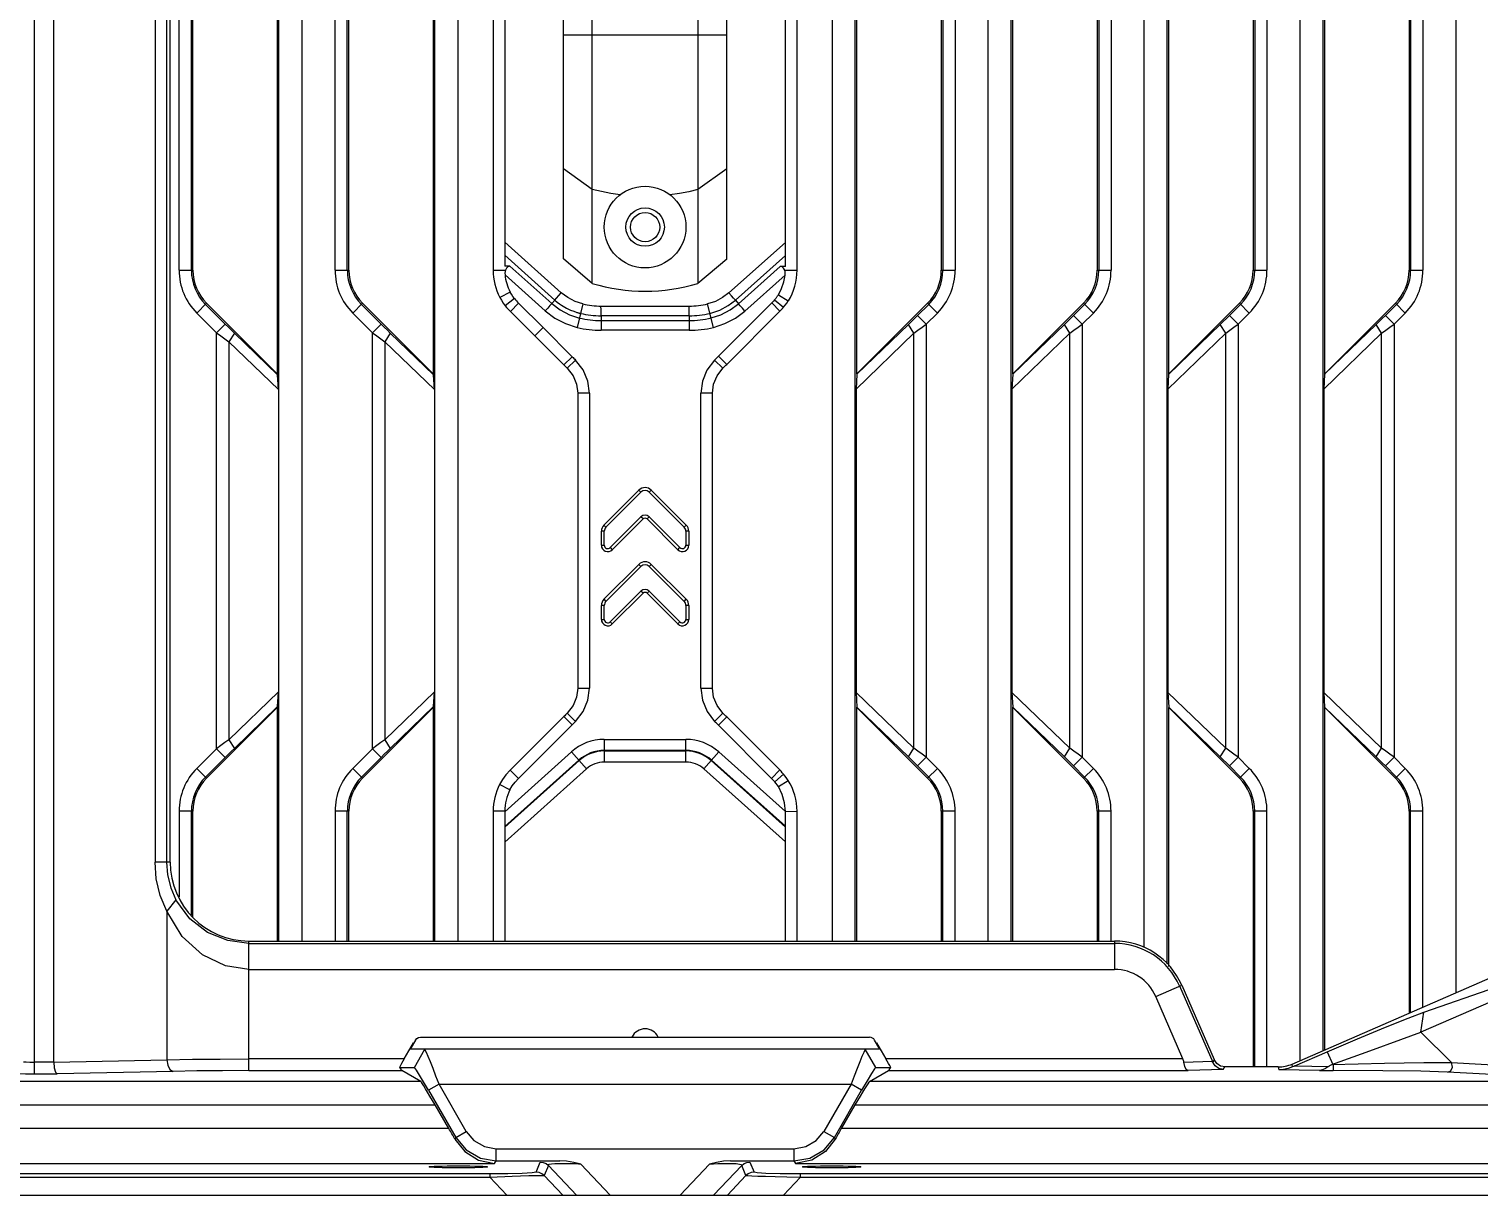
# Model space of a CAD drawing. Header units: millimetres. Extents: x -3132 to 28633, y 682 to 5849.
# Drawn here: x -669 to -544.7, y 1987.1 to 2087 of the extents above; entities that cross this region are included whole.
import ezdxf

# ---------------------------------------------------------------- set-up
doc = ezdxf.new("R2010")
doc.units = ezdxf.units.MM

msp = doc.modelspace()

# ---------------------------------------------------------------- linework, layer by layer
at = {"linetype": 'Continuous'}
for p, q in [((-668.537, 1997.445), (-668.537, 2425.883)), ((-666.87, 1998.444), (-666.87, 2425.883)), ((-645.571, 2008.837), (-645.571, 2232.144)), ((-632.201, 2008.837), (-632.201, 2232.144)), ((-647.568, 2008.837), (-647.568, 2231.239)), ((-634.198, 2008.837), (-634.198, 2231.239)), ((-600.14, 2209.814), (-600.14, 2008.837)), ((-598.147, 2008.837), (-598.147, 2207.821)), ((-586.77, 2196.444), (-586.77, 2008.837)), ((-584.777, 2008.837), (-584.777, 2194.451)), ((-573.4, 2183.074), (-573.4, 2008.275)), ((-571.407, 2006.867), (-571.407, 2181.081)), ((-560.03, 2169.704), (-560.03, 1998.576)), ((-558.037, 1999.442), (-558.037, 2167.711)), ((-647.71, 2166.644), (-647.71, 2057.472)), ((-634.34, 2166.644), (-634.34, 2057.472)), ((-598.002, 2057.466), (-598.002, 2166.654)), ((-584.632, 2057.466), (-584.632, 2166.654)), ((-571.262, 2057.466), (-571.262, 2166.654)), ((-557.892, 2057.466), (-557.892, 2166.654)), ((-620.706, 2065.232), (-620.706, 2158.884)), ((-611.64, 2158.896), (-611.64, 2065.22)), ((-656.124, 2066.355), (-656.124, 2157.761)), ((-655.071, 2066.355), (-655.071, 2157.761)), ((-654.936, 2066.355), (-654.936, 2157.761)), ((-642.754, 2066.355), (-642.754, 2157.761)), ((-641.701, 2066.355), (-641.701, 2157.761)), ((-641.566, 2066.355), (-641.566, 2157.761)), ((-629.201, 2157.761), (-629.201, 2066.355)), ((-628.199, 2157.682), (-628.199, 2066.701)), ((-604.14, 2066.68), (-604.14, 2157.705)), ((-603.141, 2066.355), (-603.141, 2157.751)), ((-590.775, 2157.761), (-590.775, 2066.355)), ((-590.64, 2157.761), (-590.64, 2066.355)), ((-589.587, 2157.761), (-589.587, 2066.355)), ((-577.405, 2157.761), (-577.405, 2066.355)), ((-577.27, 2157.761), (-577.27, 2066.355)), ((-576.217, 2157.761), (-576.217, 2066.355)), ((-564.035, 2157.761), (-564.035, 2066.355)), ((-563.9, 2157.761), (-563.9, 2066.355)), ((-562.847, 2157.761), (-562.847, 2066.355)), ((-550.665, 2157.761), (-550.665, 2066.355)), ((-550.53, 2157.761), (-550.53, 2066.355)), ((-549.477, 2157.761), (-549.477, 2066.355)), ((-623.17, 2067.323), (-623.17, 2156.792)), ((-609.17, 2067.313), (-609.17, 2156.803)), ((-546.66, 2156.334), (-546.66, 2004.389)), ((-658.191, 2152.058), (-658.191, 2015.593)), ((-657.2, 2152.058), (-657.2, 2015.593)), ((-656.891, 2015.593), (-656.891, 2152.058)), ((-623.17, 2086.532), (-609.17, 2086.532)), ((-620.706, 2073.283), (-623.17, 2075.059)), ((-609.17, 2075.05), (-611.64, 2073.273)), ((-623.357, 2064.419), (-628.198, 2068.762)), ((-623.906, 2063.794), (-628.196, 2067.643)), ((-604.14, 2068.739), (-608.977, 2064.413)), ((-604.14, 2067.623), (-608.428, 2063.788)), ((-656.124, 2066.355), (-654.936, 2066.355)), ((-642.754, 2066.355), (-641.566, 2066.355)), ((-629.201, 2066.355), (-628.151, 2066.355)), ((-627.756, 2066.701), (-628.198, 2066.7)), ((-627.756, 2066.701), (-624.18, 2063.493)), ((-620.706, 2065.232), (-623.17, 2067.323)), ((-609.17, 2067.313), (-611.64, 2065.22)), ((-608.155, 2063.487), (-604.586, 2066.68)), ((-604.14, 2066.68), (-604.586, 2066.68)), ((-604.197, 2066.355), (-603.141, 2066.355)), ((-590.775, 2066.355), (-589.587, 2066.355)), ((-577.405, 2066.355), (-576.217, 2066.355)), ((-564.035, 2066.355), (-562.847, 2066.355)), ((-550.665, 2066.355), (-549.477, 2066.355)), ((-628.182, 2065.966), (-624.73, 2062.869)), ((-607.606, 2062.862), (-604.163, 2065.941)), ((-627.739, 2064.49), (-628.627, 2064.029)), ((-627.372, 2063.921), (-628.158, 2063.302)), ((-604.739, 2064.253), (-603.889, 2063.728)), ((-653.765, 2063.526), (-654.605, 2062.686)), ((-654.605, 2062.686), (-652.917, 2060.999)), ((-652.172, 2061.744), (-653.86, 2063.431)), ((-647.71, 2057.472), (-653.765, 2063.526)), ((-640.395, 2063.526), (-641.235, 2062.686)), ((-641.235, 2062.686), (-639.547, 2060.999)), ((-638.802, 2061.744), (-640.49, 2063.431)), ((-634.34, 2057.472), (-640.395, 2063.526)), ((-627.023, 2063.533), (-627.713, 2062.808)), ((-627.713, 2062.808), (-625.626, 2060.74)), ((-624.92, 2061.448), (-627.023, 2063.533)), ((-623.906, 2063.794), (-624.18, 2063.493)), ((-621.507, 2063.464), (-622, 2061.453)), ((-621.778, 2062.674), (-621.705, 2062.655)), ((-619.952, 2063.289), (-612.388, 2063.289)), ((-610.315, 2061.456), (-610.811, 2063.466)), ((-605.317, 2063.552), (-609.872, 2058.996)), ((-609.165, 2058.288), (-604.615, 2062.838)), ((-608.428, 2063.788), (-608.155, 2063.487)), ((-605.317, 2063.552), (-604.615, 2062.838)), ((-605.062, 2063.828), (-604.296, 2063.184)), ((-591.946, 2063.526), (-598.002, 2057.466)), ((-591.851, 2063.431), (-592.801, 2062.481)), ((-592.056, 2061.736), (-591.106, 2062.686)), ((-591.106, 2062.686), (-591.946, 2063.526)), ((-578.576, 2063.526), (-584.632, 2057.466)), ((-578.481, 2063.431), (-579.431, 2062.481)), ((-578.686, 2061.736), (-577.736, 2062.686)), ((-577.736, 2062.686), (-578.576, 2063.526)), ((-565.206, 2063.526), (-571.262, 2057.466)), ((-565.111, 2063.431), (-566.061, 2062.481)), ((-565.316, 2061.736), (-564.366, 2062.686)), ((-564.366, 2062.686), (-565.206, 2063.526)), ((-551.836, 2063.526), (-557.892, 2057.466)), ((-551.741, 2063.431), (-552.691, 2062.481)), ((-551.946, 2061.736), (-550.996, 2062.686)), ((-550.996, 2062.686), (-551.836, 2063.526)), ((-652.917, 2060.999), (-652.172, 2061.744)), ((-639.547, 2060.999), (-638.802, 2061.744)), ((-624.92, 2061.448), (-625.626, 2060.74)), ((-622.423, 2058.945), (-624.92, 2061.448)), ((-619.945, 2062.457), (-619.946, 2062.051)), ((-619.946, 2062.051), (-612.395, 2062.051)), ((-612.396, 2062.457), (-619.945, 2062.457)), ((-612.396, 2062.457), (-612.395, 2062.051)), ((-593.588, 2061.708), (-598.015, 2057.434)), ((-593.125, 2060.963), (-593.588, 2061.708)), ((-592.801, 2062.481), (-592.056, 2061.736)), ((-592.056, 2061.736), (-592.056, 2024.593)), ((-580.218, 2061.708), (-584.645, 2057.434)), ((-579.755, 2060.963), (-580.218, 2061.708)), ((-579.431, 2062.481), (-578.686, 2061.736)), ((-578.686, 2061.736), (-578.686, 2024.593)), ((-566.848, 2061.708), (-571.275, 2057.434)), ((-566.385, 2060.963), (-566.848, 2061.708)), ((-566.061, 2062.481), (-565.316, 2061.736)), ((-565.316, 2061.736), (-565.316, 2024.593)), ((-553.478, 2061.708), (-557.905, 2057.434)), ((-553.015, 2060.963), (-553.478, 2061.708)), ((-552.691, 2062.481), (-551.946, 2061.736)), ((-551.946, 2061.736), (-551.946, 2024.593)), ((-652.917, 2025.33), (-652.917, 2060.999)), ((-651.386, 2060.971), (-651.848, 2060.225)), ((-651.848, 2060.225), (-647.607, 2056.13)), ((-651.848, 2060.225), (-651.848, 2026.103)), ((-647.675, 2057.388), (-651.386, 2060.971)), ((-639.547, 2025.33), (-639.547, 2060.999)), ((-638.016, 2060.971), (-638.478, 2060.225)), ((-638.478, 2060.225), (-634.237, 2056.13)), ((-638.478, 2060.225), (-638.478, 2026.103)), ((-634.305, 2057.388), (-638.016, 2060.971)), ((-625.626, 2060.74), (-623.13, 2058.238)), ((-612.402, 2061.219), (-619.94, 2061.219)), ((-598.086, 2056.172), (-593.125, 2060.963)), ((-593.125, 2025.366), (-593.125, 2060.963)), ((-584.716, 2056.172), (-579.755, 2060.963)), ((-579.755, 2025.366), (-579.755, 2060.963)), ((-571.346, 2056.172), (-566.385, 2060.963)), ((-566.385, 2025.366), (-566.385, 2060.963)), ((-557.976, 2056.172), (-553.015, 2060.963)), ((-553.015, 2025.366), (-553.015, 2060.963)), ((-622.423, 2058.945), (-623.13, 2058.238)), ((-609.872, 2058.996), (-609.165, 2058.288)), ((-622.135, 2058.659), (-622.843, 2057.953)), ((-610.213, 2058.657), (-609.505, 2057.951)), ((-647.71, 2057.472), (-647.675, 2057.388)), ((-647.607, 2056.13), (-647.675, 2057.388)), ((-634.34, 2057.472), (-634.305, 2057.388)), ((-634.237, 2056.13), (-634.305, 2057.388)), ((-598.018, 2057.436), (-598.086, 2056.172)), ((-584.648, 2057.436), (-584.716, 2056.172)), ((-571.278, 2057.436), (-571.346, 2056.172)), ((-557.908, 2057.436), (-557.976, 2056.172)), ((-647.607, 2056.13), (-647.607, 2030.199)), ((-634.237, 2056.13), (-634.237, 2030.199)), ((-620.947, 2055.816), (-621.947, 2055.816)), ((-621.947, 2055.816), (-621.947, 2030.512)), ((-620.947, 2055.816), (-620.947, 2030.512)), ((-610.396, 2055.817), (-611.396, 2055.817)), ((-611.396, 2030.513), (-611.396, 2055.817)), ((-610.396, 2030.512), (-610.396, 2055.816)), ((-598.086, 2056.172), (-598.086, 2030.156)), ((-584.716, 2056.172), (-584.716, 2030.156)), ((-571.346, 2056.172), (-571.346, 2030.156)), ((-557.976, 2056.172), (-557.976, 2030.156)), ((-616.701, 2047.502), (-619.701, 2044.502)), ((-619.524, 2044.326), (-616.524, 2047.326)), ((-616.524, 2047.326), (-616.701, 2047.502)), ((-615.64, 2047.502), (-615.817, 2047.326)), ((-615.817, 2047.326), (-612.817, 2044.326)), ((-612.64, 2044.502), (-615.64, 2047.502)), ((-616.524, 2045.204), (-619.158, 2042.57)), ((-616.347, 2045.028), (-616.524, 2045.204)), ((-615.817, 2045.204), (-615.994, 2045.028)), ((-613.183, 2042.57), (-615.817, 2045.204)), ((-619.67, 2043.972), (-619.92, 2043.972)), ((-619.92, 2042.782), (-619.92, 2043.972)), ((-619.701, 2044.502), (-619.524, 2044.326)), ((-619.67, 2042.782), (-619.67, 2043.972)), ((-618.982, 2042.393), (-616.347, 2045.028)), ((-615.994, 2045.028), (-613.359, 2042.393)), ((-612.817, 2044.326), (-612.64, 2044.502)), ((-612.42, 2043.972), (-612.67, 2043.972)), ((-612.67, 2043.972), (-612.67, 2042.782)), ((-612.42, 2043.972), (-612.42, 2042.782)), ((-619.92, 2042.782), (-619.67, 2042.782)), ((-612.67, 2042.782), (-612.42, 2042.782)), ((-619.158, 2042.57), (-618.982, 2042.393)), ((-613.359, 2042.393), (-613.183, 2042.57)), ((-616.701, 2041.138), (-619.701, 2038.138)), ((-619.524, 2037.962), (-616.524, 2040.962)), ((-616.524, 2040.962), (-616.701, 2041.138)), ((-615.64, 2041.138), (-615.817, 2040.962)), ((-615.817, 2040.962), (-612.817, 2037.962)), ((-612.64, 2038.138), (-615.64, 2041.138)), ((-619.701, 2038.138), (-619.524, 2037.962)), ((-616.524, 2038.84), (-619.158, 2036.206)), ((-618.982, 2036.029), (-616.347, 2038.664)), ((-616.347, 2038.664), (-616.524, 2038.84)), ((-615.817, 2038.84), (-615.994, 2038.664)), ((-615.994, 2038.664), (-613.359, 2036.029)), ((-613.183, 2036.206), (-615.817, 2038.84)), ((-612.817, 2037.962), (-612.64, 2038.138)), ((-619.67, 2037.608), (-619.92, 2037.608)), ((-619.92, 2036.418), (-619.92, 2037.608)), ((-619.67, 2036.418), (-619.67, 2037.608)), ((-612.42, 2037.608), (-612.67, 2037.608)), ((-612.67, 2037.608), (-612.67, 2036.418)), ((-612.42, 2037.608), (-612.42, 2036.418)), ((-619.92, 2036.418), (-619.67, 2036.418)), ((-619.158, 2036.206), (-618.982, 2036.029)), ((-613.359, 2036.029), (-613.183, 2036.206)), ((-612.67, 2036.418), (-612.42, 2036.418)), ((-621.947, 2030.512), (-620.947, 2030.512)), ((-611.396, 2030.513), (-610.396, 2030.513)), ((-647.607, 2030.199), (-651.848, 2026.103)), ((-647.675, 2028.941), (-647.607, 2030.199)), ((-634.237, 2030.199), (-638.478, 2026.103)), ((-634.305, 2028.941), (-634.237, 2030.199)), ((-593.125, 2025.366), (-598.086, 2030.156)), ((-598.086, 2030.156), (-598.017, 2028.888)), ((-579.755, 2025.366), (-584.716, 2030.156)), ((-584.716, 2030.156), (-584.647, 2028.888)), ((-566.385, 2025.366), (-571.346, 2030.156)), ((-571.346, 2030.156), (-571.277, 2028.888)), ((-553.015, 2025.366), (-557.976, 2030.156)), ((-557.976, 2030.156), (-557.907, 2028.888)), ((-653.765, 2022.802), (-647.71, 2028.857)), ((-651.386, 2025.358), (-647.675, 2028.941)), ((-647.71, 2028.857), (-647.675, 2028.941)), ((-647.71, 2028.857), (-647.71, 2008.837)), ((-640.395, 2022.802), (-634.34, 2028.857)), ((-638.016, 2025.358), (-634.305, 2028.941)), ((-634.34, 2028.857), (-634.305, 2028.941)), ((-634.34, 2028.857), (-634.34, 2008.837)), ((-623.142, 2028.079), (-627.735, 2023.498)), ((-622.436, 2027.371), (-623.142, 2028.079)), ((-622.13, 2027.675), (-622.838, 2028.381)), ((-610.208, 2027.667), (-609.5, 2028.374)), ((-609.174, 2028.049), (-609.881, 2027.342)), ((-604.631, 2023.506), (-609.174, 2028.049)), ((-598.012, 2028.892), (-593.588, 2024.621)), ((-598.001, 2028.867), (-591.946, 2022.802)), ((-598.001, 2008.837), (-598.001, 2028.867)), ((-584.642, 2028.892), (-580.218, 2024.621)), ((-584.631, 2028.867), (-578.576, 2022.802)), ((-584.631, 2008.837), (-584.631, 2028.867)), ((-571.272, 2028.892), (-566.848, 2024.621)), ((-571.261, 2028.867), (-565.206, 2022.802)), ((-571.261, 2006.656), (-571.261, 2028.867)), ((-557.902, 2028.892), (-553.478, 2024.621)), ((-557.891, 2028.867), (-551.836, 2022.802)), ((-557.891, 1999.505), (-557.891, 2028.867)), ((-627.034, 2022.785), (-622.436, 2027.371)), ((-609.881, 2027.342), (-605.327, 2022.788)), ((-652.917, 2025.33), (-654.605, 2023.642)), ((-652.172, 2024.585), (-652.917, 2025.33)), ((-651.848, 2026.103), (-651.386, 2025.358)), ((-639.547, 2025.33), (-641.235, 2023.642)), ((-638.802, 2024.585), (-639.547, 2025.33)), ((-638.478, 2026.103), (-638.016, 2025.358)), ((-619.672, 2026.126), (-612.663, 2026.126)), ((-619.672, 2026.126), (-619.672, 2024.185)), ((-612.663, 2024.185), (-612.663, 2026.126)), ((-593.588, 2024.621), (-593.125, 2025.366)), ((-580.218, 2024.621), (-579.755, 2025.366)), ((-566.848, 2024.621), (-566.385, 2025.366)), ((-553.478, 2024.621), (-553.015, 2025.366)), ((-653.86, 2022.897), (-652.172, 2024.585)), ((-640.49, 2022.897), (-638.802, 2024.585)), ((-622.49, 2025.047), (-628.201, 2019.924)), ((-621.857, 2024.341), (-628.201, 2018.649)), ((-628.201, 2018.59), (-621.827, 2024.308)), ((-621.194, 2023.602), (-622.49, 2025.047)), ((-612.663, 2025.178), (-619.672, 2025.178)), ((-619.672, 2025.134), (-612.663, 2025.134)), ((-612.663, 2024.185), (-619.672, 2024.185)), ((-609.849, 2025.051), (-611.143, 2023.604)), ((-610.511, 2024.311), (-604.14, 2018.613)), ((-604.14, 2018.673), (-610.481, 2024.344)), ((-604.14, 2019.954), (-609.849, 2025.051)), ((-592.056, 2024.593), (-592.801, 2023.848)), ((-591.106, 2023.642), (-592.056, 2024.593)), ((-578.686, 2024.593), (-579.431, 2023.848)), ((-577.736, 2023.642), (-578.686, 2024.593)), ((-565.316, 2024.593), (-566.061, 2023.848)), ((-564.366, 2023.642), (-565.316, 2024.593)), ((-551.946, 2024.593), (-552.691, 2023.848)), ((-550.996, 2023.642), (-551.946, 2024.593)), ((-654.605, 2023.642), (-653.765, 2022.802)), ((-641.235, 2023.642), (-640.395, 2022.802)), ((-628.201, 2017.315), (-621.194, 2023.602)), ((-627.034, 2022.785), (-627.735, 2023.498)), ((-611.143, 2023.604), (-604.14, 2017.34)), ((-605.327, 2022.788), (-604.631, 2023.506)), ((-605.06, 2022.5), (-604.294, 2023.142)), ((-591.851, 2022.897), (-592.801, 2023.848)), ((-591.946, 2022.802), (-591.106, 2023.642)), ((-578.481, 2022.897), (-579.431, 2023.848)), ((-578.576, 2022.802), (-577.736, 2023.642)), ((-565.111, 2022.897), (-566.061, 2023.848)), ((-565.206, 2022.802), (-564.366, 2023.642)), ((-551.741, 2022.897), (-552.691, 2023.848)), ((-551.836, 2022.802), (-550.996, 2023.642)), ((-627.754, 2021.812), (-628.645, 2022.264)), ((-604.738, 2022.074), (-603.893, 2022.609)), ((-654.936, 2019.974), (-656.124, 2019.974)), ((-656.124, 2019.974), (-656.124, 2012.624)), ((-655.071, 2011.052), (-655.071, 2019.974)), ((-654.936, 2010.852), (-654.936, 2019.974)), ((-641.566, 2019.974), (-642.754, 2019.974)), ((-642.754, 2019.974), (-642.754, 2008.837)), ((-641.701, 2008.837), (-641.701, 2019.974)), ((-641.566, 2008.837), (-641.566, 2019.974)), ((-628.201, 2019.974), (-629.201, 2019.974)), ((-629.201, 2019.974), (-629.201, 2008.837)), ((-628.201, 2019.974), (-628.201, 2008.837)), ((-604.14, 2019.954), (-603.141, 2019.964)), ((-604.14, 2008.837), (-604.14, 2019.954)), ((-603.141, 2008.837), (-603.141, 2019.96)), ((-589.587, 2019.974), (-590.775, 2019.974)), ((-590.775, 2019.974), (-590.775, 2008.837)), ((-590.64, 2008.837), (-590.64, 2019.974)), ((-589.587, 2008.837), (-589.587, 2019.974)), ((-576.217, 2019.974), (-577.405, 2019.974)), ((-577.405, 2019.974), (-577.405, 2008.837)), ((-577.27, 2008.837), (-577.27, 2019.974)), ((-576.217, 2008.837), (-576.217, 2019.974)), ((-562.847, 2019.974), (-564.035, 2019.974)), ((-564.035, 2019.974), (-564.035, 1998.037)), ((-563.9, 1998.037), (-563.9, 2019.974)), ((-562.847, 1998.037), (-562.847, 2019.974)), ((-549.477, 2019.974), (-550.665, 2019.974)), ((-550.665, 2019.974), (-550.665, 2002.648)), ((-550.53, 2002.706), (-550.53, 2019.974)), ((-549.477, 2003.164), (-549.477, 2019.974)), ((-656.891, 2015.593), (-658.191, 2015.593)), ((-656.393, 2012.365), (-657.17, 2011.384)), ((-657.17, 2011.384), (-657.17, 1998.659)), ((-650.135, 2008.837), (-575.92, 2008.837)), ((-650.135, 1997.724), (-650.135, 2008.837)), ((-650.135, 2008.636), (-575.92, 2008.636)), ((-575.92, 2008.837), (-575.92, 2006.405)), ((-650.135, 2006.405), (-575.92, 2006.405)), ((-560.696, 1998.286), (-543.508, 2005.759)), ((-572.392, 2004.092), (-570.161, 2005.062)), ((-570.346, 2004.981), (-567.5, 1998.437)), ((-570.161, 2005.062), (-567.39, 1998.689)), ((-540.792, 2004.885), (-549.658, 2001.03)), ((-549.389, 2002.735), (-543.136, 2004.903)), ((-570.058, 1998.723), (-572.392, 2004.092)), ((-549.658, 2001.03), (-549.389, 2002.735)), ((-635.589, 2000.558), (-635.419, 2000.588)), ((-635.419, 2000.588), (-596.922, 2000.588)), ((-547.037, 1998.409), (-549.658, 2001.03)), ((-636.825, 1998.723), (-636.019, 2000.117)), ((-635.85, 2000.339), (-636.302, 1999.558)), ((-596.039, 1999.558), (-636.302, 1999.558)), ((-635.948, 1998.005), (-635.052, 1999.558)), ((-596.393, 1998.005), (-597.289, 1999.558)), ((-596.039, 1999.558), (-596.491, 2000.339)), ((-596.322, 2000.117), (-595.516, 1998.723)), ((-560.466, 1998.126), (-557.676, 1999.339)), ((-557.676, 1999.339), (-557.208, 1998.263)), ((-666.87, 1998.444), (-668.537, 1998.444)), ((-666.87, 1998.449), (-657.17, 1998.659)), ((-636.825, 1998.723), (-650.135, 1998.723)), ((-637.228, 1998.005), (-635.948, 1998.005)), ((-596.393, 1998.005), (-595.113, 1998.005)), ((-570.058, 1998.723), (-595.516, 1998.723)), ((-569.981, 1998.45), (-567.541, 1998.53)), ((-567.368, 1998.638), (-567.5, 1998.437)), ((-566.593, 1997.822), (-566.452, 1998.037)), ((-561.892, 1998.037), (-566.452, 1998.037)), ((-561.892, 1998.037), (-561.841, 1997.791)), ((-560.647, 1998.047), (-560.696, 1998.286)), ((-560.466, 1998.126), (-557.552, 1998.084)), ((-557.186, 1998.274), (-557.186, 1997.741)), ((-547.037, 1998.409), (-531.486, 1997.6)), ((-635.399, 1996.777), (-846.942, 1996.777)), ((-668.537, 1997.445), (-666.586, 1997.445)), ((-656.644, 1997.659), (-666.586, 1997.445)), ((-650.135, 1997.724), (-637.039, 1997.724)), ((-635.399, 1996.777), (-637.039, 1997.724)), ((-596.942, 1996.777), (-595.302, 1997.724)), ((-531.808, 1996.777), (-596.942, 1996.777)), ((-595.302, 1997.724), (-569.606, 1997.724)), ((-566.593, 1997.822), (-569.606, 1997.724)), ((-558.357, 1997.741), (-561.841, 1997.791)), ((-558.357, 1997.741), (-557.186, 1997.741)), ((-531.808, 1996.777), (-547.359, 1997.586)), ((-633.838, 1996.558), (-634.735, 1996.04)), ((-634.735, 1996.04), (-632.397, 1991.992)), ((-633.838, 1996.558), (-598.503, 1996.558)), ((-631.501, 1992.509), (-633.838, 1996.558)), ((-598.503, 1996.558), (-600.84, 1992.509)), ((-599.944, 1991.992), (-597.606, 1996.04)), ((-597.606, 1996.04), (-598.503, 1996.558)), ((-848.173, 1994.779), (-634.168, 1994.779)), ((-632.996, 1992.75), (-634.168, 1994.779)), ((-598.173, 1994.779), (-599.345, 1992.75)), ((-598.173, 1994.779), (-530.975, 1994.779)), ((-632.996, 1992.75), (-849.345, 1992.75)), ((-632.397, 1991.992), (-632.481, 1991.847)), ((-632.397, 1991.992), (-631.501, 1992.509)), ((-600.84, 1992.509), (-599.944, 1991.992)), ((-599.86, 1991.847), (-599.944, 1991.992)), ((-528.946, 1992.75), (-599.345, 1992.75)), ((-628.935, 1991.028), (-603.406, 1991.028)), ((-628.935, 1989.993), (-628.935, 1991.028)), ((-603.406, 1991.028), (-603.406, 1989.993)), ((-853.267, 1989.752), (-629.074, 1989.752)), ((-629.074, 1989.752), (-628.935, 1989.993)), ((-628.935, 1989.993), (-623.487, 1989.993)), ((-625.52, 1989.013), (-625.159, 1989.885)), ((-624.452, 1989.593), (-624.814, 1988.72)), ((-622.038, 1987.058), (-624.452, 1989.593)), ((-621.684, 1989.702), (-619.166, 1987.058)), ((-613.175, 1987.058), (-610.657, 1989.702)), ((-607.889, 1989.593), (-610.303, 1987.058)), ((-608.854, 1989.993), (-603.406, 1989.993)), ((-607.527, 1988.72), (-607.889, 1989.593)), ((-607.182, 1989.885), (-606.821, 1989.013)), ((-603.406, 1989.993), (-603.267, 1989.752)), ((-603.267, 1989.752), (-528.946, 1989.752)), ((-629.482, 1988.872), (-852.859, 1988.872)), ((-852.859, 1988.579), (-629.482, 1988.579)), ((-629.482, 1988.872), (-629.482, 1988.579)), ((-628.036, 1987.058), (-629.482, 1988.579)), ((-624.814, 1988.72), (-623.233, 1987.058)), ((-609.107, 1987.058), (-607.527, 1988.72)), ((-602.859, 1988.579), (-604.305, 1987.058)), ((-518.937, 1988.872), (-602.859, 1988.872)), ((-602.859, 1988.579), (-602.859, 1988.872)), ((-602.859, 1988.579), (-518.899, 1988.579)), ((-991.17, 1987.058), (-491.17, 1987.058))]:
    msp.add_line(p, q, dxfattribs=at)
for points in [[(-618.299, 2072.836), (-619.108, 2072.95), (-619.912, 2073.099), (-620.706, 2073.283)], [(-611.64, 2073.273), (-612.431, 2073.091), (-613.231, 2072.944), (-614.037, 2072.833)], [(-628.151, 2066.355), (-628.178, 2066.237), (-628.188, 2066.107), (-628.182, 2065.966)], [(-627.757, 2066.701), (-627.929, 2066.66), (-628.062, 2066.541), (-628.151, 2066.355)], [(-604.197, 2066.355), (-604.291, 2066.535), (-604.424, 2066.644), (-604.586, 2066.68)], [(-604.163, 2065.941), (-604.156, 2066.092), (-604.168, 2066.23), (-604.198, 2066.355)], [(-604.74, 2064.254), (-604.463, 2064.785), (-604.27, 2065.352), (-604.163, 2065.941)], [(-628.627, 2064.029), (-628.49, 2063.783), (-628.334, 2063.541), (-628.158, 2063.302)], [(-627.372, 2063.921), (-627.511, 2064.108), (-627.633, 2064.298), (-627.739, 2064.49)], [(-623.906, 2063.794), (-623.76, 2063.962), (-623.57, 2064.178), (-623.357, 2064.419)], [(-621.507, 2063.464), (-622.175, 2063.686), (-622.797, 2064.008), (-623.357, 2064.419)], [(-608.977, 2064.413), (-609.528, 2064.009), (-610.145, 2063.689), (-610.811, 2063.466)], [(-608.428, 2063.788), (-608.576, 2063.954), (-608.766, 2064.17), (-608.977, 2064.413)], [(-605.062, 2063.828), (-605.014, 2063.885), (-604.97, 2063.938), (-604.931, 2063.988), (-604.895, 2064.034), (-604.862, 2064.078), (-604.833, 2064.118), (-604.806, 2064.156), (-604.783, 2064.191), (-604.761, 2064.224), (-604.74, 2064.254)], [(-624.18, 2063.493), (-624.326, 2063.325), (-624.517, 2063.11), (-624.73, 2062.869)], [(-624.73, 2062.869), (-623.901, 2062.256), (-622.984, 2061.78), (-622, 2061.453)], [(-624.179, 2063.493), (-623.455, 2062.958), (-622.654, 2062.544), (-621.802, 2062.261)], [(-623.906, 2063.794), (-623.696, 2063.629), (-623.511, 2063.486), (-623.341, 2063.366), (-623.183, 2063.267), (-623.038, 2063.183), (-622.904, 2063.111), (-622.781, 2063.049), (-622.667, 2062.994), (-622.562, 2062.947), (-622.466, 2062.905), (-622.376, 2062.869), (-622.294, 2062.837), (-622.217, 2062.809), (-622.146, 2062.785), (-622.081, 2062.763), (-622.02, 2062.743), (-621.964, 2062.726), (-621.912, 2062.711), (-621.864, 2062.697), (-621.82, 2062.685), (-621.778, 2062.674)], [(-619.945, 2062.457), (-619.945, 2062.68), (-619.948, 2062.968), (-619.952, 2063.289)], [(-612.396, 2062.457), (-612.393, 2062.68), (-612.39, 2062.967), (-612.388, 2063.289)], [(-610.612, 2062.658), (-609.762, 2062.948), (-609.036, 2063.336), (-608.428, 2063.788)], [(-610.514, 2062.264), (-609.673, 2062.544), (-608.882, 2062.952), (-608.155, 2063.487)], [(-610.315, 2061.456), (-609.337, 2061.783), (-608.427, 2062.255), (-607.606, 2062.862)], [(-607.606, 2062.862), (-607.818, 2063.104), (-608.008, 2063.32), (-608.155, 2063.487)], [(-605.062, 2063.828), (-605.145, 2063.732), (-605.23, 2063.639), (-605.317, 2063.552)], [(-604.615, 2062.838), (-604.507, 2062.949), (-604.4, 2063.064), (-604.296, 2063.184)], [(-604.296, 2063.184), (-604.149, 2063.365), (-604.013, 2063.546), (-603.889, 2063.728)], [(-651.386, 2060.971), (-651.64, 2061.217), (-651.902, 2061.475), (-652.172, 2061.744)], [(-638.016, 2060.971), (-638.27, 2061.217), (-638.532, 2061.475), (-638.802, 2061.744)], [(-619.946, 2062.051), (-619.946, 2061.828), (-619.94, 2061.219)], [(-612.395, 2062.051), (-612.398, 2061.828), (-612.4, 2061.54), (-612.402, 2061.219)], [(-592.801, 2062.481), (-593.071, 2062.213), (-593.334, 2061.955), (-593.588, 2061.708)], [(-593.125, 2060.963), (-592.775, 2061.213), (-592.419, 2061.471), (-592.056, 2061.736)], [(-579.431, 2062.481), (-579.701, 2062.213), (-579.964, 2061.955), (-580.218, 2061.708)], [(-579.755, 2060.963), (-579.405, 2061.213), (-579.049, 2061.471), (-578.686, 2061.736)], [(-566.061, 2062.481), (-566.331, 2062.213), (-566.594, 2061.955), (-566.848, 2061.708)], [(-566.385, 2060.963), (-566.035, 2061.213), (-565.679, 2061.471), (-565.316, 2061.736)], [(-552.691, 2062.481), (-552.961, 2062.213), (-553.224, 2061.955), (-553.478, 2061.708)], [(-553.015, 2060.963), (-552.665, 2061.213), (-552.309, 2061.471), (-551.946, 2061.736)], [(-652.917, 2060.999), (-652.555, 2060.733), (-652.198, 2060.475), (-651.848, 2060.225)], [(-639.547, 2060.999), (-639.185, 2060.733), (-638.828, 2060.475), (-638.478, 2060.225)], [(-622.843, 2057.953), (-622.348, 2057.304), (-622.048, 2056.579), (-621.947, 2055.816)], [(-620.947, 2055.816), (-621.082, 2056.838), (-621.482, 2057.804), (-622.135, 2058.659)], [(-610.213, 2058.657), (-610.864, 2057.801), (-611.261, 2056.836), (-611.396, 2055.816)], [(-610.396, 2055.816), (-610.295, 2056.579), (-609.997, 2057.303), (-609.505, 2057.951)], [(-598.001, 2057.466), (-598.006, 2057.457), (-598.012, 2057.446), (-598.018, 2057.436)], [(-584.631, 2057.466), (-584.636, 2057.457), (-584.642, 2057.446), (-584.648, 2057.436)], [(-571.261, 2057.466), (-571.266, 2057.457), (-571.272, 2057.446), (-571.278, 2057.436)], [(-557.891, 2057.466), (-557.896, 2057.457), (-557.902, 2057.446), (-557.908, 2057.436)], [(-621.947, 2030.512), (-622.048, 2029.751), (-622.346, 2029.027), (-622.838, 2028.381)], [(-622.13, 2027.675), (-621.479, 2028.529), (-621.082, 2029.493), (-620.947, 2030.512)], [(-611.396, 2030.513), (-611.261, 2029.49), (-610.862, 2028.524), (-610.208, 2027.667)], [(-609.5, 2028.374), (-609.995, 2029.023), (-610.295, 2029.749), (-610.396, 2030.512)], [(-598.006, 2028.863), (-598.009, 2028.873), (-598.01, 2028.882), (-598.012, 2028.892)], [(-584.636, 2028.863), (-584.639, 2028.873), (-584.64, 2028.882), (-584.642, 2028.892)], [(-557.896, 2028.863), (-557.899, 2028.873), (-557.9, 2028.882), (-557.902, 2028.892)], [(-651.848, 2026.103), (-652.198, 2025.853), (-652.555, 2025.595), (-652.917, 2025.33)], [(-652.172, 2024.585), (-651.902, 2024.854), (-651.64, 2025.111), (-651.386, 2025.358)], [(-638.478, 2026.103), (-638.828, 2025.853), (-639.185, 2025.595), (-639.547, 2025.33)], [(-638.802, 2024.585), (-638.532, 2024.854), (-638.27, 2025.111), (-638.016, 2025.358)], [(-592.056, 2024.593), (-592.419, 2024.858), (-592.775, 2025.116), (-593.125, 2025.366)], [(-578.686, 2024.593), (-579.049, 2024.858), (-579.405, 2025.116), (-579.755, 2025.366)], [(-565.316, 2024.593), (-565.679, 2024.858), (-566.035, 2025.116), (-566.385, 2025.366)], [(-551.946, 2024.593), (-552.309, 2024.858), (-552.665, 2025.116), (-553.015, 2025.366)], [(-593.588, 2024.621), (-593.334, 2024.374), (-593.071, 2024.116), (-592.801, 2023.848)], [(-580.218, 2024.621), (-579.964, 2024.374), (-579.701, 2024.116), (-579.431, 2023.848)], [(-566.848, 2024.621), (-566.594, 2024.374), (-566.331, 2024.116), (-566.061, 2023.848)], [(-553.478, 2024.621), (-553.224, 2024.374), (-552.961, 2024.116), (-552.691, 2023.848)], [(-627.735, 2023.498), (-628.1, 2023.1), (-628.404, 2022.684), (-628.646, 2022.263)], [(-604.294, 2023.142), (-604.405, 2023.27), (-604.517, 2023.391), (-604.631, 2023.506)], [(-603.893, 2022.609), (-604.016, 2022.788), (-604.149, 2022.964), (-604.294, 2023.142)], [(-627.754, 2021.812), (-627.563, 2022.144), (-627.323, 2022.471), (-627.034, 2022.785)], [(-605.327, 2022.788), (-605.237, 2022.697), (-605.148, 2022.601), (-605.06, 2022.5)], [(-604.739, 2022.074), (-604.838, 2022.218), (-604.942, 2022.356), (-605.06, 2022.5)], [(-604.14, 2019.954), (-604.207, 2020.696), (-604.407, 2021.408), (-604.739, 2022.074)], [(-657.17, 2011.384), (-657.739, 2012.747), (-658.078, 2014.159), (-658.191, 2015.593)], [(-657.2, 2015.593), (-657.113, 2014.504), (-656.843, 2013.41), (-656.393, 2012.365)], [(-650.135, 2008.636), (-651.943, 2008.868), (-653.685, 2009.58), (-655.203, 2010.748), (-656.393, 2012.365)], [(-650.135, 2006.405), (-652.149, 2006.714), (-654.127, 2007.661), (-655.852, 2009.232), (-657.17, 2011.384)], [(-557.676, 1999.339), (-555.078, 2000.455), (-552.697, 2001.447), (-550.749, 2002.227), (-549.389, 2002.735)], [(-635.85, 2000.339), (-635.74, 2000.471), (-635.589, 2000.558)], [(-557.275, 1998.237), (-554.023, 1999.424), (-551.38, 2000.396), (-549.658, 2001.03)], [(-633.838, 1996.558), (-634.109, 1997.249), (-634.355, 1997.9), (-634.575, 1998.474), (-634.767, 1998.944), (-634.918, 1999.286), (-635.017, 1999.492), (-635.052, 1999.558)], [(-597.289, 1999.558), (-597.324, 1999.492), (-597.422, 1999.288), (-597.573, 1998.946), (-597.764, 1998.477), (-597.985, 1997.901), (-598.231, 1997.251), (-598.503, 1996.558)], [(-669.454, 1998.486), (-669.235, 1998.464), (-668.914, 1998.449), (-668.537, 1998.444)], [(-666.87, 1998.449), (-666.83, 1997.96), (-666.728, 1997.594), (-666.586, 1997.445)], [(-657.17, 1998.659), (-654.963, 1998.694), (-652.591, 1998.716), (-650.135, 1998.723)], [(-657.17, 1998.659), (-657.098, 1998.178), (-656.91, 1997.811), (-656.644, 1997.659)], [(-634.735, 1996.04), (-635.336, 1997.062), (-635.775, 1997.77), (-635.948, 1998.005)], [(-596.393, 1998.005), (-596.497, 1997.874), (-596.755, 1997.471), (-597.138, 1996.839), (-597.606, 1996.04)], [(-569.606, 1997.724), (-569.769, 1997.829), (-569.902, 1998.089), (-569.981, 1998.45)], [(-566.593, 1997.822), (-566.973, 1997.905), (-567.291, 1998.123), (-567.541, 1998.53)], [(-566.396, 1998.037), (-566.833, 1998.113), (-567.16, 1998.331), (-567.39, 1998.689)], [(-560.647, 1998.047), (-561.021, 1997.911), (-561.422, 1997.824), (-561.841, 1997.791)], [(-557.576, 1998.069), (-557.831, 1997.909), (-558.098, 1997.787), (-558.357, 1997.741)], [(-557.208, 1998.263), (-557.374, 1998.187), (-557.48, 1998.13), (-557.552, 1998.084)], [(-557.275, 1998.237), (-552.771, 1998.36), (-549.388, 1998.414), (-547.037, 1998.409)], [(-547.359, 1997.586), (-547.091, 1997.711), (-546.947, 1998.034), (-547.037, 1998.409)], [(-670.37, 1997.487), (-669.936, 1997.465), (-669.289, 1997.45), (-668.537, 1997.445)], [(-650.135, 1997.724), (-652.407, 1997.717), (-654.602, 1997.695), (-656.644, 1997.659)], [(-547.359, 1997.586), (-549.656, 1997.665), (-552.921, 1997.719), (-557.186, 1997.741)], [(-632.481, 1991.847), (-631.624, 1990.783), (-630.457, 1990.05), (-629.074, 1989.752)], [(-632.397, 1991.992), (-631.519, 1990.941), (-630.286, 1990.228), (-628.935, 1989.993)], [(-631.501, 1992.509), (-630.841, 1991.723), (-629.946, 1991.206), (-628.935, 1991.028)], [(-603.406, 1991.028), (-602.395, 1991.206), (-601.5, 1991.723), (-600.84, 1992.509)], [(-603.406, 1989.993), (-602.057, 1990.228), (-600.823, 1990.94), (-599.944, 1991.992)], [(-599.86, 1991.847), (-600.715, 1990.785), (-601.882, 1990.05), (-603.267, 1989.752)], [(-625.159, 1989.885), (-624.901, 1989.852), (-624.661, 1989.752), (-624.452, 1989.593)], [(-624.452, 1989.592), (-624.474, 1989.66), (-624.388, 1989.693), (-624.198, 1989.721), (-623.923, 1989.752), (-623.565, 1989.765), (-623.106, 1989.761), (-622.599, 1989.76), (-622.105, 1989.75), (-621.684, 1989.702)], [(-621.684, 1989.702), (-622.292, 1989.856), (-622.897, 1989.958), (-623.487, 1989.993)], [(-608.854, 1989.993), (-609.444, 1989.958), (-610.049, 1989.856), (-610.657, 1989.702)], [(-610.657, 1989.702), (-609.944, 1989.758), (-609.304, 1989.76), (-608.764, 1989.765), (-608.361, 1989.748), (-608.084, 1989.711), (-607.902, 1989.681), (-607.888, 1989.594)], [(-607.889, 1989.593), (-607.683, 1989.751), (-607.442, 1989.851), (-607.182, 1989.885)], [(-625.52, 1989.013), (-625.851, 1988.95), (-626.705, 1988.906), (-627.935, 1988.88), (-629.482, 1988.872)], [(-629.482, 1988.579), (-627.559, 1988.669), (-626.133, 1988.721), (-625.218, 1988.738), (-624.814, 1988.72)], [(-624.814, 1988.72), (-625.02, 1988.878), (-625.26, 1988.978), (-625.52, 1989.013)], [(-606.821, 1989.013), (-607.078, 1988.979), (-607.319, 1988.88), (-607.527, 1988.72)], [(-607.527, 1988.72), (-607.349, 1988.726), (-607.009, 1988.707), (-606.517, 1988.68), (-605.857, 1988.659), (-605.018, 1988.647), (-604.021, 1988.625), (-602.859, 1988.579)], [(-602.859, 1988.872), (-604.578, 1988.882), (-605.819, 1988.912), (-606.556, 1988.957), (-606.821, 1989.013)]]:
    msp.add_lwpolyline(points, dxfattribs=at)
for radius in [3.5, 1.65, 1.25]:
    msp.add_circle((-616.17, 2070.058), radius, dxfattribs=at)
for centre, radius, start, end in [((-650.936, 2066.355), 5.188, 180.00001, 225), ((-650.936, 2066.355), 4.134, 180, 225), ((-650.936, 2066.355), 4, 180.00001, 225), ((-637.566, 2066.355), 5.188, 180.00001, 225), ((-637.566, 2066.355), 4.134, 180, 225), ((-637.566, 2066.355), 4, 180.00001, 225), ((-624.201, 2066.355), 5, 180.00002, 207.71825), ((-608.14, 2066.355), 4.998, 328.28646, 0.00762), ((-594.775, 2066.355), 4, 314.99932, 0), ((-594.775, 2066.355), 4.134, 315, 0), ((-594.775, 2066.355), 5.188, 315, 360), ((-581.405, 2066.355), 4, 314.99932, 0), ((-581.405, 2066.355), 4.134, 315, 0), ((-581.405, 2066.355), 5.188, 315, 360), ((-568.035, 2066.355), 4, 314.99932, 0), ((-568.035, 2066.355), 4.134, 315, 0), ((-568.035, 2066.355), 5.188, 315, 360), ((-554.665, 2066.355), 4, 314.99932, 0), ((-554.665, 2066.355), 4.134, 315, 0), ((-554.665, 2066.355), 5.188, 315, 360), ((-624.201, 2066.355), 4, 185.58183, 207.78568), ((-624.286, 2066.348), 3.926, 218.18979, 225.81563), ((-624.286, 2066.348), 4.926, 218.19037, 225.93408), ((-620.056, 2069.393), 6.937, 256.2454, 270.91771), ((-620.056, 2069.393), 6.105, 256.24513, 270.96986), ((-612.276, 2069.399), 6.943, 269.00943, 283.87321), ((-612.276, 2069.399), 6.111, 268.95345, 283.87387), ((-620.056, 2069.393), 8.175, 256.24562, 270.81432), ((-620.056, 2069.393), 7.343, 256.2454, 270.85433), ((-612.276, 2069.399), 8.181, 269.12028, 283.87341), ((-612.276, 2069.399), 7.349, 269.0774, 283.87321), ((-566.837, 2114.677), 78.714, 225.07549, 225.37047), ((-665.666, 2114.786), 78.902, 314.65299, 315.00212), ((-566.837, 2114.677), 79.714, 225.07472, 225.36551), ((-665.666, 2114.786), 79.902, 314.65883, 315.00212), ((-616.17, 2046.972), 0.75, 45.00003, 134.99998), ((-616.17, 2046.972), 0.5, 45.00005, 134.99998), ((-616.17, 2044.851), 0.5, 44.99999, 134.99998), ((-619.17, 2043.972), 0.75, 135, 179.99994), ((-619.17, 2043.972), 0.5, 135, 179.99995), ((-616.17, 2044.851), 0.25, 44.99997, 134.99998), ((-613.17, 2043.972), 0.5, 0, 44.99999), ((-613.17, 2043.972), 0.75, 0, 44.99999), ((-619.37, 2042.782), 0.55, 180.00004, 315), ((-619.37, 2042.782), 0.3, 180.00002, 315), ((-612.97, 2042.782), 0.55, 225.00013, 0), ((-612.97, 2042.782), 0.3, 225.00005, 0), ((-616.17, 2040.608), 0.75, 45.00003, 134.99998), ((-616.17, 2040.608), 0.5, 45.00005, 134.99998), ((-616.17, 2038.487), 0.5, 44.99999, 134.99998), ((-619.17, 2037.608), 0.75, 135, 179.99994), ((-619.17, 2037.608), 0.5, 135, 179.99995), ((-616.17, 2038.487), 0.25, 44.99997, 134.99998), ((-613.17, 2037.608), 0.5, 0, 44.99999), ((-613.17, 2037.608), 0.75, 0, 44.99999), ((-619.37, 2036.418), 0.55, 180.00004, 315), ((-619.37, 2036.418), 0.3, 180.00002, 315), ((-612.97, 2036.418), 0.55, 225.00013, 0), ((-612.97, 2036.418), 0.3, 225.00005, 0), ((-566.873, 1971.663), 79.68, 134.61732, 134.92528), ((-665.69, 1971.535), 79.925, 44.99933, 45.3289), ((-566.873, 1971.663), 78.68, 134.61137, 134.92528), ((-665.69, 1971.535), 78.925, 44.99933, 45.33387), ((-619.672, 2021.906), 4.221, 90, 131.89966), ((-612.663, 2021.906), 4.221, 48.18708, 90), ((-619.672, 2021.906), 3.272, 90, 131.89966), ((-619.672, 2021.906), 3.228, 90, 131.89966), ((-619.672, 2021.906), 2.279, 90, 131.89966), ((-612.663, 2021.906), 3.272, 48.18708, 90), ((-612.663, 2021.906), 3.228, 48.18708, 90), ((-612.663, 2021.906), 2.279, 48.18708, 90), ((-650.936, 2019.974), 5.188, 135, 180), ((-650.936, 2019.974), 4.134, 135, 180), ((-650.936, 2019.974), 4, 135, 180), ((-637.566, 2019.974), 5.188, 135, 180), ((-637.566, 2019.974), 4.134, 135, 180), ((-637.566, 2019.974), 4, 135, 180), ((-594.775, 2019.974), 4, 0, 45.00069), ((-594.775, 2019.974), 4.134, 0.00001, 44.99999), ((-594.775, 2019.974), 5.188, 0.00001, 44.99999), ((-581.405, 2019.974), 4, 0, 45.00069), ((-581.405, 2019.974), 4.134, 0.00001, 44.99999), ((-581.405, 2019.974), 5.188, 0.00001, 44.99999), ((-568.035, 2019.974), 4, 0, 45.00069), ((-568.035, 2019.974), 4.134, 0.00001, 44.99999), ((-568.035, 2019.974), 5.188, 0.00001, 44.99999), ((-554.665, 2019.974), 4, 0, 45.00069), ((-554.665, 2019.974), 4.134, 0.00001, 44.99999), ((-554.665, 2019.974), 5.188, 0.00001, 44.99999), ((-624.201, 2019.974), 5, 152.75191, 180), ((-624.201, 2019.974), 4, 152.65263, 179.99999), ((-608.14, 2019.974), 4.999, 359.84083, 31.81758), ((-650.135, 2015.593), 6.756, 180, 270), ((-575.92, 2002.558), 6.279, 23.5, 90), ((-575.92, 2002.558), 6.078, 23.5, 90), ((-575.92, 2002.558), 3.847, 23.5, 90), ((-616.17, 2000.058), 1.25, 25.98316, 154.01684)]:
    msp.add_arc(centre, radius, start, end, dxfattribs=at)
for centre, major_axis, ratio, start_param, end_param in [((-616.153, 2083.008), (0, -18.45), 0.92139, -0.2711698, 0.2686962), ((-596.922, 2000.09), (0.431, 0.249), 0.9993912, 0.0005274, 1.0471977), ((-636.784, 1998.723), (0.579, 1), 0.0302146, -4.6949038, -3.8932807), ((-637.614, 1998.723), (-0.578, 1), 0.030233, -3.9282405, -3.1939738), ((-595.557, 1998.723), (-0.579, 1), 0.0302146, -2.3899046, -1.5882815), ((-594.727, 1998.723), (0.578, 1), 0.030233, -3.0892115, -2.3549448), ((-571.148, 1998.723), (1.079, -0.707), 0.6556287, 0.5088286, 0.7853982), ((-561.893, 2001.039), (-0.611, 2.939), 0.9993645, -3.3465421, -2.9366432), ((-558.907, 1998.748), (2.308, 0.966), 0.0151714, 2.3057658, 2.4181646), ((-634.248, 1994.779), (-1.156, 2), 0.030233, -1.5882709, -0.0523812), ((-598.093, 1994.779), (1.156, 2), 0.030233, 0.0523812, 1.5882709), ((-633.117, 1992.75), (-1.734, 3), 0.030233, -1.8940626, -1.5882709), ((-599.224, 1992.75), (1.734, 3), 0.030233, -4.6949144, -4.3891227)]:
    msp.add_ellipse(centre, major_axis=major_axis, ratio=ratio, start_param=start_param, end_param=end_param, dxfattribs=at)
for centre in [(-632.17, 1989.472), (-600.17, 1989.472)]:
    msp.add_ellipse(centre, major_axis=(2.5, 0), ratio=0.0349208, dxfattribs=at)

doc.saveas('drawing.dxf')
